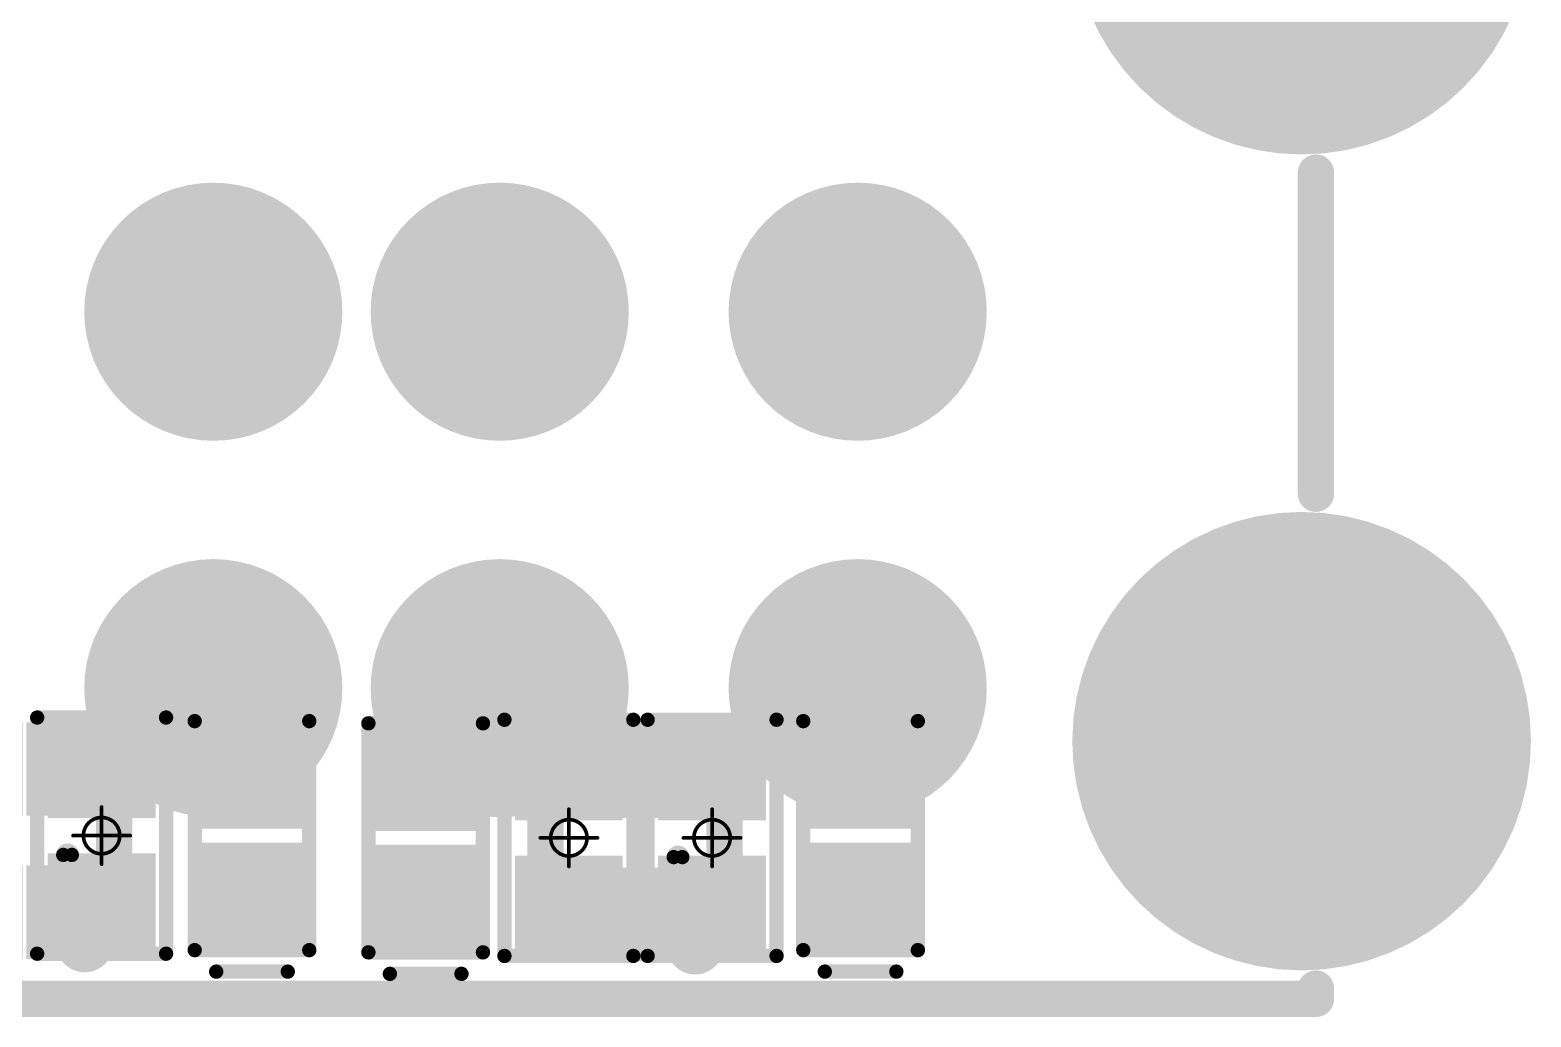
# Model space of a CAD drawing. Header units: millimetres. Extents: x 19.13 to 23.12, y 5.07 to 8.34.
# Drawn here: x 20.1744 to 20.587, y 5.4315 to 5.703 of the extents above; entities that cross this region are included whole.
import ezdxf

# ---------------------------------------------------------------- set-up
doc = ezdxf.new("R2010")
doc.units = ezdxf.units.MM
doc.header["$MEASUREMENT"] = 0
for name, color, linetype in [('BottomLayer', 5, 'Continuous'), ('BottomOverlay', 54, 'Continuous'), ('BottomPaste', 16, 'Continuous'), ('BottomSolder', 6, 'Continuous'), ('Mechanical15', 56, 'Continuous'), ('MidLayer1', 16, 'Continuous'), ('MidLayer2', 76, 'Continuous'), ('MidLayer3', 90, 'Continuous'), ('MidLayer4', 156, 'Continuous'), ('MultiLayer', 9, 'Continuous'), ('TopLayer', 1, 'Continuous'), ('TopOverlay', 2, 'Continuous'), ('TopSolder', 216, 'Continuous')]:
    doc.layers.add(name, color=color, linetype=linetype)

# ---------------------------------------------------------------- blocks, each defined once
blk = doc.blocks.new('FILTER_SMD_4P_L1_3_W1_0_BL_EXC24CE900U_B_105')
at = {"layer": 'BottomLayer'}
for points in [[(-0.01713, 0.02854), (-0.01713, 0.01083), (-0.00453, 0.02854), (-0.00453, 0.01083)], [(0.00453, 0.02854), (0.00453, 0.01083), (0.01713, 0.02854), (0.01713, 0.01083)], [(-0.01713, -0.01083), (-0.01713, -0.02854), (-0.00453, -0.01083), (-0.00453, -0.02854)], [(0.00453, -0.01083), (0.00453, -0.02854), (0.01713, -0.01083), (0.01713, -0.02854)]]:
    blk.add_solid(points, dxfattribs=at)
at = {"layer": 'BottomOverlay', "const_width": 0.01}
for points in [[(-0.02461, 0.01969), (-0.02461, -0.01969)], [(0.02461, 0.01969), (0.02461, -0.01969)]]:
    blk.add_lwpolyline(points, dxfattribs=at)
at = {"layer": 'BottomOverlay'}
for points, const_width in [([(-0.02711, 0.01969, 1), (-0.02211, 0.01969, 1)], 0.005), ([(0.02211, 0.01969, 1), (0.02711, 0.01969, 1)], 0.005), ([(-0.01063, 0.00394, 1), (-0.01299, 0.00394, 1)], 0.00394), ([(-0.01397, 0.00394, 1), (-0.01201, 0.00394, 1)], 0.00197), ([(-0.01161, 0.00394, 1), (-0.00965, 0.00394, 1)], 0.00197), ([(-0.02711, -0.01969, 1), (-0.02211, -0.01969, 1)], 0.005), ([(0.02211, -0.01969, 1), (0.02711, -0.01969, 1)], 0.005)]:
    blk.add_lwpolyline(points, format="xyb", close=True, dxfattribs=dict(at, const_width=const_width))
at = {"layer": 'BottomPaste'}
for points in [[(-0.01713, 0.02854), (-0.01713, 0.01083), (-0.00453, 0.02854), (-0.00453, 0.01083)], [(0.00453, 0.02854), (0.00453, 0.01083), (0.01713, 0.02854), (0.01713, 0.01083)], [(-0.01713, -0.01083), (-0.01713, -0.02854), (-0.00453, -0.01083), (-0.00453, -0.02854)], [(0.00453, -0.01083), (0.00453, -0.02854), (0.01713, -0.01083), (0.01713, -0.02854)]]:
    blk.add_solid(points, dxfattribs=at)
at = {"layer": 'BottomSolder'}
for points in [[(-0.02113, 0.03254), (-0.02113, 0.00683), (-0.00053, 0.03254), (-0.00053, 0.00683)], [(0.00053, 0.03254), (0.00053, 0.00683), (0.02113, 0.03254), (0.02113, 0.00683)], [(-0.02113, -0.00683), (-0.02113, -0.03254), (-0.00053, -0.00683), (-0.00053, -0.03254)], [(0.00053, -0.00683), (0.00053, -0.03254), (0.02113, -0.00683), (0.02113, -0.03254)]]:
    blk.add_solid(points, dxfattribs=at)
at = {"layer": 'Mechanical15'}
for points, const_width in [([(-0.01259, 0.02835, 1), (-0.02047, 0.02835, 1)], 0.00787), ([(-0.02244, 0.02835, 1), (-0.0185, 0.02835, 1)], 0.00394), ([(-0.01456, 0.02835, 1), (-0.01062, 0.02835, 1)], 0.00394)]:
    blk.add_lwpolyline(points, format="xyb", close=True, dxfattribs=dict(at, const_width=const_width))
blk = doc.blocks.new('FILTER_SMD_4P_L1_3_W1_0_BL_EXC24CE900U_B_106')
at = {"layer": 'BottomLayer'}
for points in [[(-0.01713, 0.02854), (-0.01713, 0.01083), (-0.00453, 0.02854), (-0.00453, 0.01083)], [(0.00453, 0.02854), (0.00453, 0.01083), (0.01713, 0.02854), (0.01713, 0.01083)], [(-0.01713, -0.01083), (-0.01713, -0.02854), (-0.00453, -0.01083), (-0.00453, -0.02854)], [(0.00453, -0.01083), (0.00453, -0.02854), (0.01713, -0.01083), (0.01713, -0.02854)]]:
    blk.add_solid(points, dxfattribs=at)
at = {"layer": 'BottomOverlay', "const_width": 0.01}
for points in [[(-0.02461, 0.01969), (-0.02461, -0.01969)], [(0.02461, 0.01969), (0.02461, -0.01969)]]:
    blk.add_lwpolyline(points, dxfattribs=at)
at = {"layer": 'BottomOverlay'}
for points, const_width in [([(-0.02711, 0.01969, 1), (-0.02211, 0.01969, 1)], 0.005), ([(0.02211, 0.01969, 1), (0.02711, 0.01969, 1)], 0.005), ([(-0.01063, 0.00394, 1), (-0.01299, 0.00394, 1)], 0.00394), ([(-0.01397, 0.00394, 1), (-0.01201, 0.00394, 1)], 0.00197), ([(-0.01161, 0.00394, 1), (-0.00965, 0.00394, 1)], 0.00197), ([(-0.02711, -0.01969, 1), (-0.02211, -0.01969, 1)], 0.005), ([(0.02211, -0.01969, 1), (0.02711, -0.01969, 1)], 0.005)]:
    blk.add_lwpolyline(points, format="xyb", close=True, dxfattribs=dict(at, const_width=const_width))
at = {"layer": 'BottomPaste'}
for points in [[(-0.01713, 0.02854), (-0.01713, 0.01083), (-0.00453, 0.02854), (-0.00453, 0.01083)], [(0.00453, 0.02854), (0.00453, 0.01083), (0.01713, 0.02854), (0.01713, 0.01083)], [(-0.01713, -0.01083), (-0.01713, -0.02854), (-0.00453, -0.01083), (-0.00453, -0.02854)], [(0.00453, -0.01083), (0.00453, -0.02854), (0.01713, -0.01083), (0.01713, -0.02854)]]:
    blk.add_solid(points, dxfattribs=at)
at = {"layer": 'BottomSolder'}
for points in [[(-0.02113, 0.03254), (-0.02113, 0.00683), (-0.00053, 0.03254), (-0.00053, 0.00683)], [(0.00053, 0.03254), (0.00053, 0.00683), (0.02113, 0.03254), (0.02113, 0.00683)], [(-0.02113, -0.00683), (-0.02113, -0.03254), (-0.00053, -0.00683), (-0.00053, -0.03254)], [(0.00053, -0.00683), (0.00053, -0.03254), (0.02113, -0.00683), (0.02113, -0.03254)]]:
    blk.add_solid(points, dxfattribs=at)
at = {"layer": 'Mechanical15'}
for points, const_width in [([(-0.01259, 0.02835, 1), (-0.02047, 0.02835, 1)], 0.00787), ([(-0.02244, 0.02835, 1), (-0.0185, 0.02835, 1)], 0.00394), ([(-0.01456, 0.02835, 1), (-0.01062, 0.02835, 1)], 0.00394)]:
    blk.add_lwpolyline(points, format="xyb", close=True, dxfattribs=dict(at, const_width=const_width))
blk = doc.blocks.new('USB_HOST_2_112')
at = {"layer": 'BottomLayer'}
for points, const_width in [([(-0.11338, 0.03937, 1), (-0.08189, 0.03937, 1)], 0.0315), ([(-0.00984, 0.03937, 1), (0.02165, 0.03937, 1)], 0.0315), ([(-0.11338, -0.03937, 1), (-0.08189, -0.03937, 1)], 0.0315), ([(-0.00984, -0.03937, 1), (0.02165, -0.03937, 1)], 0.0315), ([(-0.11338, -0.13779, 1), (-0.08189, -0.13779, 1)], 0.0315), ([(-0.00984, -0.13779, 1), (0.02165, -0.13779, 1)], 0.0315), ([(-0.14173, -0.25984, 1), (-0.08268, -0.25984, 1)], 0.05906), ([(0.08268, -0.25984, 1), (0.14173, -0.25984, 1)], 0.05906)]:
    blk.add_lwpolyline(points, format="xyb", close=True, dxfattribs=dict(at, const_width=const_width))
at = {"layer": 'BottomSolder'}
for points, const_width in [([(-0.11538, 0.03937, 1), (-0.07989, 0.03937, 1)], 0.0355), ([(-0.01184, 0.03937, 1), (0.02365, 0.03937, 1)], 0.0355), ([(-0.11538, -0.03937, 1), (-0.07989, -0.03937, 1)], 0.0355), ([(-0.01184, -0.03937, 1), (0.02365, -0.03937, 1)], 0.0355), ([(-0.11538, -0.13779, 1), (-0.07989, -0.13779, 1)], 0.0355), ([(-0.01184, -0.13779, 1), (0.02365, -0.13779, 1)], 0.0355), ([(-0.14373, -0.25984, 1), (-0.08068, -0.25984, 1)], 0.06305), ([(0.08068, -0.25984, 1), (0.14373, -0.25984, 1)], 0.06305)]:
    blk.add_lwpolyline(points, format="xyb", close=True, dxfattribs=dict(at, const_width=const_width))
at = {"layer": 'MidLayer1'}
for points, const_width in [([(-0.11338, 0.03937, 1), (-0.08189, 0.03937, 1)], 0.0315), ([(-0.00984, 0.03937, 1), (0.02165, 0.03937, 1)], 0.0315), ([(-0.11338, -0.03937, 1), (-0.08189, -0.03937, 1)], 0.0315), ([(-0.00984, -0.03937, 1), (0.02165, -0.03937, 1)], 0.0315), ([(-0.11338, -0.13779, 1), (-0.08189, -0.13779, 1)], 0.0315), ([(-0.00984, -0.13779, 1), (0.02165, -0.13779, 1)], 0.0315), ([(-0.14173, -0.25984, 1), (-0.08268, -0.25984, 1)], 0.05906), ([(0.08268, -0.25984, 1), (0.14173, -0.25984, 1)], 0.05906)]:
    blk.add_lwpolyline(points, format="xyb", close=True, dxfattribs=dict(at, const_width=const_width))
at = {"layer": 'MidLayer2'}
for points, const_width in [([(-0.11338, 0.03937, 1), (-0.08189, 0.03937, 1)], 0.0315), ([(-0.00984, 0.03937, 1), (0.02165, 0.03937, 1)], 0.0315), ([(-0.11338, -0.03937, 1), (-0.08189, -0.03937, 1)], 0.0315), ([(-0.00984, -0.03937, 1), (0.02165, -0.03937, 1)], 0.0315), ([(-0.11338, -0.13779, 1), (-0.08189, -0.13779, 1)], 0.0315), ([(-0.00984, -0.13779, 1), (0.02165, -0.13779, 1)], 0.0315), ([(-0.14173, -0.25984, 1), (-0.08268, -0.25984, 1)], 0.05906), ([(0.08268, -0.25984, 1), (0.14173, -0.25984, 1)], 0.05906)]:
    blk.add_lwpolyline(points, format="xyb", close=True, dxfattribs=dict(at, const_width=const_width))
at = {"layer": 'MidLayer3'}
for points, const_width in [([(-0.11338, 0.03937, 1), (-0.08189, 0.03937, 1)], 0.0315), ([(-0.00984, 0.03937, 1), (0.02165, 0.03937, 1)], 0.0315), ([(-0.11338, -0.03937, 1), (-0.08189, -0.03937, 1)], 0.0315), ([(-0.00984, -0.03937, 1), (0.02165, -0.03937, 1)], 0.0315), ([(-0.11338, -0.13779, 1), (-0.08189, -0.13779, 1)], 0.0315), ([(-0.00984, -0.13779, 1), (0.02165, -0.13779, 1)], 0.0315), ([(-0.14173, -0.25984, 1), (-0.08268, -0.25984, 1)], 0.05906), ([(0.08268, -0.25984, 1), (0.14173, -0.25984, 1)], 0.05906)]:
    blk.add_lwpolyline(points, format="xyb", close=True, dxfattribs=dict(at, const_width=const_width))
at = {"layer": 'MidLayer4'}
for points, const_width in [([(-0.11338, 0.03937, 1), (-0.08189, 0.03937, 1)], 0.0315), ([(-0.00984, 0.03937, 1), (0.02165, 0.03937, 1)], 0.0315), ([(-0.11338, -0.03937, 1), (-0.08189, -0.03937, 1)], 0.0315), ([(-0.00984, -0.03937, 1), (0.02165, -0.03937, 1)], 0.0315), ([(-0.11338, -0.13779, 1), (-0.08189, -0.13779, 1)], 0.0315), ([(-0.00984, -0.13779, 1), (0.02165, -0.13779, 1)], 0.0315), ([(-0.14173, -0.25984, 1), (-0.08268, -0.25984, 1)], 0.05906), ([(0.08268, -0.25984, 1), (0.14173, -0.25984, 1)], 0.05906)]:
    blk.add_lwpolyline(points, format="xyb", close=True, dxfattribs=dict(at, const_width=const_width))
at = {"layer": 'MultiLayer'}
for points, const_width in [([(-0.11338, 0.03937, 1), (-0.08189, 0.03937, 1)], 0.0315), ([(-0.00984, 0.03937, 1), (0.02165, 0.03937, 1)], 0.0315), ([(-0.11338, -0.03937, 1), (-0.08189, -0.03937, 1)], 0.0315), ([(-0.00984, -0.03937, 1), (0.02165, -0.03937, 1)], 0.0315), ([(-0.11338, -0.13779, 1), (-0.08189, -0.13779, 1)], 0.0315), ([(-0.00984, -0.13779, 1), (0.02165, -0.13779, 1)], 0.0315), ([(-0.14173, -0.25984, 1), (-0.08268, -0.25984, 1)], 0.05906), ([(0.08268, -0.25984, 1), (0.14173, -0.25984, 1)], 0.05906)]:
    blk.add_lwpolyline(points, format="xyb", close=True, dxfattribs=dict(at, const_width=const_width))
at = {"layer": 'TopLayer'}
for points, const_width in [([(-0.11338, 0.03937, 1), (-0.08189, 0.03937, 1)], 0.0315), ([(-0.00984, 0.03937, 1), (0.02165, 0.03937, 1)], 0.0315), ([(-0.11338, -0.03937, 1), (-0.08189, -0.03937, 1)], 0.0315), ([(-0.00984, -0.03937, 1), (0.02165, -0.03937, 1)], 0.0315), ([(-0.11338, -0.13779, 1), (-0.08189, -0.13779, 1)], 0.0315), ([(-0.00984, -0.13779, 1), (0.02165, -0.13779, 1)], 0.0315), ([(-0.14173, -0.25984, 1), (-0.08268, -0.25984, 1)], 0.05906), ([(0.08268, -0.25984, 1), (0.14173, -0.25984, 1)], 0.05906)]:
    blk.add_lwpolyline(points, format="xyb", close=True, dxfattribs=dict(at, const_width=const_width))
at = {"layer": 'TopOverlay', "const_width": 0.01}
for points in [[(-0.18307, -0.26378), (-0.18307, 0.26378)], [(-0.18025, -0.26378), (-0.18307, -0.26378)], [(0.04416, -0.26378), (-0.04416, -0.26378)]]:
    blk.add_lwpolyline(points, dxfattribs=at)
at = {"layer": 'TopOverlay', "const_width": 0.005}
for points in [[(-0.18557, -0.26378, 1), (-0.18057, -0.26378, 1)], [(-0.18557, -0.26378, 1), (-0.18057, -0.26378, 1)], [(-0.18275, -0.26378, 1), (-0.17775, -0.26378, 1)], [(-0.04666, -0.26378, 1), (-0.04166, -0.26378, 1)], [(0.04166, -0.26378, 1), (0.04666, -0.26378, 1)]]:
    blk.add_lwpolyline(points, format="xyb", close=True, dxfattribs=at)
at = {"layer": 'TopSolder'}
for points, const_width in [([(-0.11538, 0.03937, 1), (-0.07989, 0.03937, 1)], 0.0355), ([(-0.01184, 0.03937, 1), (0.02365, 0.03937, 1)], 0.0355), ([(-0.11538, -0.03937, 1), (-0.07989, -0.03937, 1)], 0.0355), ([(-0.01184, -0.03937, 1), (0.02365, -0.03937, 1)], 0.0355), ([(-0.11538, -0.13779, 1), (-0.07989, -0.13779, 1)], 0.0355), ([(-0.01184, -0.13779, 1), (0.02365, -0.13779, 1)], 0.0355), ([(-0.14373, -0.25984, 1), (-0.08068, -0.25984, 1)], 0.06305), ([(0.08068, -0.25984, 1), (0.14373, -0.25984, 1)], 0.06305)]:
    blk.add_lwpolyline(points, format="xyb", close=True, dxfattribs=dict(at, const_width=const_width))
blk = doc.blocks.new('ESD0402_B_286')
at = {"layer": 'BottomLayer'}
for points in [[(-0.00591, -0.01181), (-0.00591, 0.01181), (-0.02756, -0.01181), (-0.02756, 0.01181)], [(0.02756, -0.01181), (0.02756, 0.01181), (0.00591, -0.01181), (0.00591, 0.01181)]]:
    blk.add_solid(points, dxfattribs=at)
at = {"layer": 'BottomOverlay', "const_width": 0.00394}
for points in [[(-0.0315, 0.01575), (-0.0315, -0.01575)], [(-0.0315, 0.01575), (0.0315, 0.01575)], [(0.0315, 0.01575), (0.0315, -0.01575)], [(0.0374, 0.00984), (0.0374, -0.00984)], [(-0.0315, -0.01575), (0.0315, -0.01575)]]:
    blk.add_lwpolyline(points, dxfattribs=at)
at = {"layer": 'BottomOverlay', "const_width": 0.00197}
for points in [[(-0.03248, 0.01575, 1), (-0.03051, 0.01575, 1)], [(-0.03248, 0.01575, 1), (-0.03051, 0.01575, 1)], [(0.03051, 0.01575, 1), (0.03248, 0.01575, 1)], [(0.03051, 0.01575, 1), (0.03248, 0.01575, 1)], [(0.03642, 0.00984, 1), (0.03839, 0.00984, 1)], [(0.03642, -0.00984, 1), (0.03839, -0.00984, 1)], [(-0.03248, -0.01575, 1), (-0.03051, -0.01575, 1)], [(-0.03248, -0.01575, 1), (-0.03051, -0.01575, 1)], [(0.03051, -0.01575, 1), (0.03248, -0.01575, 1)], [(0.03051, -0.01575, 1), (0.03248, -0.01575, 1)]]:
    blk.add_lwpolyline(points, format="xyb", close=True, dxfattribs=at)
at = {"layer": 'BottomPaste'}
for points in [[(-0.00591, -0.01181), (-0.00591, 0.01181), (-0.02756, -0.01181), (-0.02756, 0.01181)], [(0.02756, -0.01181), (0.02756, 0.01181), (0.00591, -0.01181), (0.00591, 0.01181)]]:
    blk.add_solid(points, dxfattribs=at)
at = {"layer": 'BottomSolder'}
for points in [[(-0.00191, -0.01581), (-0.00191, 0.01581), (-0.03156, -0.01581), (-0.03156, 0.01581)], [(0.03156, -0.01581), (0.03156, 0.01581), (0.00191, -0.01581), (0.00191, 0.01581)]]:
    blk.add_solid(points, dxfattribs=at)
blk = doc.blocks.new('ESD0402_B_287')
at = {"layer": 'BottomLayer'}
for points in [[(-0.00591, -0.01181), (-0.00591, 0.01181), (-0.02756, -0.01181), (-0.02756, 0.01181)], [(0.02756, -0.01181), (0.02756, 0.01181), (0.00591, -0.01181), (0.00591, 0.01181)]]:
    blk.add_solid(points, dxfattribs=at)
at = {"layer": 'BottomOverlay', "const_width": 0.00394}
for points in [[(-0.0315, 0.01575), (-0.0315, -0.01575)], [(-0.0315, 0.01575), (0.0315, 0.01575)], [(0.0315, 0.01575), (0.0315, -0.01575)], [(0.0374, 0.00984), (0.0374, -0.00984)], [(-0.0315, -0.01575), (0.0315, -0.01575)]]:
    blk.add_lwpolyline(points, dxfattribs=at)
at = {"layer": 'BottomOverlay', "const_width": 0.00197}
for points in [[(-0.03248, 0.01575, 1), (-0.03051, 0.01575, 1)], [(-0.03248, 0.01575, 1), (-0.03051, 0.01575, 1)], [(0.03051, 0.01575, 1), (0.03248, 0.01575, 1)], [(0.03051, 0.01575, 1), (0.03248, 0.01575, 1)], [(0.03642, 0.00984, 1), (0.03839, 0.00984, 1)], [(0.03642, -0.00984, 1), (0.03839, -0.00984, 1)], [(-0.03248, -0.01575, 1), (-0.03051, -0.01575, 1)], [(-0.03248, -0.01575, 1), (-0.03051, -0.01575, 1)], [(0.03051, -0.01575, 1), (0.03248, -0.01575, 1)], [(0.03051, -0.01575, 1), (0.03248, -0.01575, 1)]]:
    blk.add_lwpolyline(points, format="xyb", close=True, dxfattribs=at)
at = {"layer": 'BottomPaste'}
for points in [[(-0.00591, -0.01181), (-0.00591, 0.01181), (-0.02756, -0.01181), (-0.02756, 0.01181)], [(0.02756, -0.01181), (0.02756, 0.01181), (0.00591, -0.01181), (0.00591, 0.01181)]]:
    blk.add_solid(points, dxfattribs=at)
at = {"layer": 'BottomSolder'}
for points in [[(-0.00191, -0.01581), (-0.00191, 0.01581), (-0.03156, -0.01581), (-0.03156, 0.01581)], [(0.03156, -0.01581), (0.03156, 0.01581), (0.00191, -0.01581), (0.00191, 0.01581)]]:
    blk.add_solid(points, dxfattribs=at)
blk = doc.blocks.new('ESD0402_B_288')
at = {"layer": 'BottomLayer'}
for points in [[(-0.00591, -0.01181), (-0.00591, 0.01181), (-0.02756, -0.01181), (-0.02756, 0.01181)], [(0.02756, -0.01181), (0.02756, 0.01181), (0.00591, -0.01181), (0.00591, 0.01181)]]:
    blk.add_solid(points, dxfattribs=at)
at = {"layer": 'BottomOverlay', "const_width": 0.00394}
for points in [[(-0.0315, 0.01575), (-0.0315, -0.01575)], [(-0.0315, 0.01575), (0.0315, 0.01575)], [(0.0315, 0.01575), (0.0315, -0.01575)], [(0.0374, 0.00984), (0.0374, -0.00984)], [(-0.0315, -0.01575), (0.0315, -0.01575)]]:
    blk.add_lwpolyline(points, dxfattribs=at)
at = {"layer": 'BottomOverlay', "const_width": 0.00197}
for points in [[(-0.03248, 0.01575, 1), (-0.03051, 0.01575, 1)], [(-0.03248, 0.01575, 1), (-0.03051, 0.01575, 1)], [(0.03051, 0.01575, 1), (0.03248, 0.01575, 1)], [(0.03051, 0.01575, 1), (0.03248, 0.01575, 1)], [(0.03642, 0.00984, 1), (0.03839, 0.00984, 1)], [(0.03642, -0.00984, 1), (0.03839, -0.00984, 1)], [(-0.03248, -0.01575, 1), (-0.03051, -0.01575, 1)], [(-0.03248, -0.01575, 1), (-0.03051, -0.01575, 1)], [(0.03051, -0.01575, 1), (0.03248, -0.01575, 1)], [(0.03051, -0.01575, 1), (0.03248, -0.01575, 1)]]:
    blk.add_lwpolyline(points, format="xyb", close=True, dxfattribs=at)
at = {"layer": 'BottomPaste'}
for points in [[(-0.00591, -0.01181), (-0.00591, 0.01181), (-0.02756, -0.01181), (-0.02756, 0.01181)], [(0.02756, -0.01181), (0.02756, 0.01181), (0.00591, -0.01181), (0.00591, 0.01181)]]:
    blk.add_solid(points, dxfattribs=at)
at = {"layer": 'BottomSolder'}
for points in [[(-0.00191, -0.01581), (-0.00191, 0.01581), (-0.03156, -0.01581), (-0.03156, 0.01581)], [(0.03156, -0.01581), (0.03156, 0.01581), (0.00191, -0.01581), (0.00191, 0.01581)]]:
    blk.add_solid(points, dxfattribs=at)
blk = doc.blocks.new('R0402_B_414')
at = {"layer": 'BottomLayer'}
for points in [[(-0.02657, -0.01083), (-0.00886, -0.01083), (-0.02657, 0.01082), (-0.00886, 0.01082)], [(0.00886, -0.01083), (0.02657, -0.01083), (0.00886, 0.01083), (0.02657, 0.01083)]]:
    blk.add_solid(points, dxfattribs=at)
at = {"layer": 'BottomOverlay', "const_width": 0.00394}
for points in [[(-0.03248, 0.01772), (0.03248, 0.01772)], [(-0.03248, 0.01772), (-0.03248, -0.01772)], [(0.03248, 0.01772), (0.03248, -0.01772)], [(-0.03248, -0.01772), (0.03248, -0.01772)]]:
    blk.add_lwpolyline(points, dxfattribs=at)
at = {"layer": 'BottomOverlay', "const_width": 0.00197}
for points in [[(-0.03346, 0.01772, 1), (-0.0315, 0.01772, 1)], [(-0.03346, 0.01772, 1), (-0.0315, 0.01772, 1)], [(0.0315, 0.01772, 1), (0.03346, 0.01772, 1)], [(0.0315, 0.01772, 1), (0.03346, 0.01772, 1)], [(-0.03346, -0.01772, 1), (-0.0315, -0.01772, 1)], [(-0.03346, -0.01772, 1), (-0.0315, -0.01772, 1)], [(0.0315, -0.01772, 1), (0.03346, -0.01772, 1)], [(0.0315, -0.01772, 1), (0.03346, -0.01772, 1)]]:
    blk.add_lwpolyline(points, format="xyb", close=True, dxfattribs=at)
at = {"layer": 'BottomPaste'}
for points in [[(-0.02657, -0.01083), (-0.00886, -0.01083), (-0.02657, 0.01082), (-0.00886, 0.01082)], [(0.00886, -0.01083), (0.02657, -0.01083), (0.00886, 0.01083), (0.02657, 0.01083)]]:
    blk.add_solid(points, dxfattribs=at)
at = {"layer": 'BottomSolder'}
for points in [[(-0.03057, -0.01483), (-0.00486, -0.01483), (-0.03057, 0.01482), (-0.00486, 0.01482)], [(0.00486, -0.01483), (0.03057, -0.01483), (0.00486, 0.01483), (0.03057, 0.01483)]]:
    blk.add_solid(points, dxfattribs=at)
at = {"layer": 'Mechanical15', "const_width": 0.001}
for points in [[(0, 0.00787), (0, -0.00787)], [(-0.00787, 0), (0.00787, 0)]]:
    blk.add_lwpolyline(points, dxfattribs=at)
at = {"layer": 'Mechanical15'}
for points, const_width in [([(-0.00025, 0.00787, 1), (0.00025, 0.00787, 1)], 0.0005), ([(0.005, 0, 1), (-0.005, 0, 1)], 0.001), ([(-0.00812, 0, 1), (-0.00762, 0, 1)], 0.0005), ([(-0.00525, 0, 1), (-0.00475, 0, 1)], 0.0005), ([(0.00475, 0, 1), (0.00525, 0, 1)], 0.0005), ([(0.00762, 0, 1), (0.00812, 0, 1)], 0.0005), ([(-0.00025, -0.00787, 1), (0.00025, -0.00787, 1)], 0.0005)]:
    blk.add_lwpolyline(points, format="xyb", close=True, dxfattribs=dict(at, const_width=const_width))
blk = doc.blocks.new('R0402_B_416')
at = {"layer": 'BottomLayer'}
for points in [[(-0.02657, -0.01083), (-0.00886, -0.01083), (-0.02657, 0.01082), (-0.00886, 0.01082)], [(0.00886, -0.01083), (0.02657, -0.01083), (0.00886, 0.01083), (0.02657, 0.01083)]]:
    blk.add_solid(points, dxfattribs=at)
at = {"layer": 'BottomOverlay', "const_width": 0.00394}
for points in [[(-0.03248, 0.01772), (0.03248, 0.01772)], [(-0.03248, 0.01772), (-0.03248, -0.01772)], [(0.03248, 0.01772), (0.03248, -0.01772)], [(-0.03248, -0.01772), (0.03248, -0.01772)]]:
    blk.add_lwpolyline(points, dxfattribs=at)
at = {"layer": 'BottomOverlay', "const_width": 0.00197}
for points in [[(-0.03346, 0.01772, 1), (-0.0315, 0.01772, 1)], [(-0.03346, 0.01772, 1), (-0.0315, 0.01772, 1)], [(0.0315, 0.01772, 1), (0.03346, 0.01772, 1)], [(0.0315, 0.01772, 1), (0.03346, 0.01772, 1)], [(-0.03346, -0.01772, 1), (-0.0315, -0.01772, 1)], [(-0.03346, -0.01772, 1), (-0.0315, -0.01772, 1)], [(0.0315, -0.01772, 1), (0.03346, -0.01772, 1)], [(0.0315, -0.01772, 1), (0.03346, -0.01772, 1)]]:
    blk.add_lwpolyline(points, format="xyb", close=True, dxfattribs=at)
at = {"layer": 'BottomPaste'}
for points in [[(-0.02657, -0.01083), (-0.00886, -0.01083), (-0.02657, 0.01082), (-0.00886, 0.01082)], [(0.00886, -0.01083), (0.02657, -0.01083), (0.00886, 0.01083), (0.02657, 0.01083)]]:
    blk.add_solid(points, dxfattribs=at)
at = {"layer": 'BottomSolder'}
for points in [[(-0.03057, -0.01483), (-0.00486, -0.01483), (-0.03057, 0.01482), (-0.00486, 0.01482)], [(0.00486, -0.01483), (0.03057, -0.01483), (0.00486, 0.01483), (0.03057, 0.01483)]]:
    blk.add_solid(points, dxfattribs=at)
at = {"layer": 'Mechanical15', "const_width": 0.001}
for points in [[(0, 0.00787), (0, -0.00787)], [(-0.00787, 0), (0.00787, 0)]]:
    blk.add_lwpolyline(points, dxfattribs=at)
at = {"layer": 'Mechanical15'}
for points, const_width in [([(-0.00025, 0.00787, 1), (0.00025, 0.00787, 1)], 0.0005), ([(0.005, 0, 1), (-0.005, 0, 1)], 0.001), ([(-0.00812, 0, 1), (-0.00762, 0, 1)], 0.0005), ([(-0.00525, 0, 1), (-0.00475, 0, 1)], 0.0005), ([(0.00475, 0, 1), (0.00525, 0, 1)], 0.0005), ([(0.00762, 0, 1), (0.00812, 0, 1)], 0.0005), ([(-0.00025, -0.00787, 1), (0.00025, -0.00787, 1)], 0.0005)]:
    blk.add_lwpolyline(points, format="xyb", close=True, dxfattribs=dict(at, const_width=const_width))
blk = doc.blocks.new('R0402_B_418')
at = {"layer": 'BottomLayer'}
for points in [[(-0.02657, -0.01083), (-0.00886, -0.01083), (-0.02657, 0.01082), (-0.00886, 0.01082)], [(0.00886, -0.01083), (0.02657, -0.01083), (0.00886, 0.01083), (0.02657, 0.01083)]]:
    blk.add_solid(points, dxfattribs=at)
at = {"layer": 'BottomOverlay', "const_width": 0.00394}
for points in [[(-0.03248, 0.01772), (0.03248, 0.01772)], [(-0.03248, 0.01772), (-0.03248, -0.01772)], [(0.03248, 0.01772), (0.03248, -0.01772)], [(-0.03248, -0.01772), (0.03248, -0.01772)]]:
    blk.add_lwpolyline(points, dxfattribs=at)
at = {"layer": 'BottomOverlay', "const_width": 0.00197}
for points in [[(-0.03346, 0.01772, 1), (-0.0315, 0.01772, 1)], [(-0.03346, 0.01772, 1), (-0.0315, 0.01772, 1)], [(0.0315, 0.01772, 1), (0.03346, 0.01772, 1)], [(0.0315, 0.01772, 1), (0.03346, 0.01772, 1)], [(-0.03346, -0.01772, 1), (-0.0315, -0.01772, 1)], [(-0.03346, -0.01772, 1), (-0.0315, -0.01772, 1)], [(0.0315, -0.01772, 1), (0.03346, -0.01772, 1)], [(0.0315, -0.01772, 1), (0.03346, -0.01772, 1)]]:
    blk.add_lwpolyline(points, format="xyb", close=True, dxfattribs=at)
at = {"layer": 'BottomPaste'}
for points in [[(-0.02657, -0.01083), (-0.00886, -0.01083), (-0.02657, 0.01082), (-0.00886, 0.01082)], [(0.00886, -0.01083), (0.02657, -0.01083), (0.00886, 0.01083), (0.02657, 0.01083)]]:
    blk.add_solid(points, dxfattribs=at)
at = {"layer": 'BottomSolder'}
for points in [[(-0.03057, -0.01483), (-0.00486, -0.01483), (-0.03057, 0.01482), (-0.00486, 0.01482)], [(0.00486, -0.01483), (0.03057, -0.01483), (0.00486, 0.01483), (0.03057, 0.01483)]]:
    blk.add_solid(points, dxfattribs=at)
at = {"layer": 'Mechanical15', "const_width": 0.001}
for points in [[(0, 0.00787), (0, -0.00787)], [(-0.00787, 0), (0.00787, 0)]]:
    blk.add_lwpolyline(points, dxfattribs=at)
at = {"layer": 'Mechanical15'}
for points, const_width in [([(-0.00025, 0.00787, 1), (0.00025, 0.00787, 1)], 0.0005), ([(0.005, 0, 1), (-0.005, 0, 1)], 0.001), ([(-0.00812, 0, 1), (-0.00762, 0, 1)], 0.0005), ([(-0.00525, 0, 1), (-0.00475, 0, 1)], 0.0005), ([(0.00475, 0, 1), (0.00525, 0, 1)], 0.0005), ([(0.00762, 0, 1), (0.00812, 0, 1)], 0.0005), ([(-0.00025, -0.00787, 1), (0.00025, -0.00787, 1)], 0.0005)]:
    blk.add_lwpolyline(points, format="xyb", close=True, dxfattribs=dict(at, const_width=const_width))

msp = doc.modelspace()

# ---------------------------------------------------------------- block references
for name, p, rotation in [('USB_HOST_2_112', (20.26412, 5.61957), 90), ('R0402_B_418', (20.19404, 5.48138), 270), ('ESD0402_B_288', (20.23538, 5.48138), 270), ('ESD0402_B_287', (20.28314, 5.48077), 270), ('R0402_B_416', (20.32251, 5.48077), 270), ('R0402_B_414', (20.36188, 5.48077), 270), ('ESD0402_B_286', (20.4027, 5.48138), 270), ('FILTER_SMD_4P_L1_3_W1_0_BL_EXC24CE900U_B_105', (20.17286, 5.48002), 180), ('FILTER_SMD_4P_L1_3_W1_0_BL_EXC24CE900U_B_106', (20.3407, 5.47941), 180)]:
    msp.add_blockref(name, p, dxfattribs=dict(rotation=rotation))

doc.saveas('drawing.dxf')
